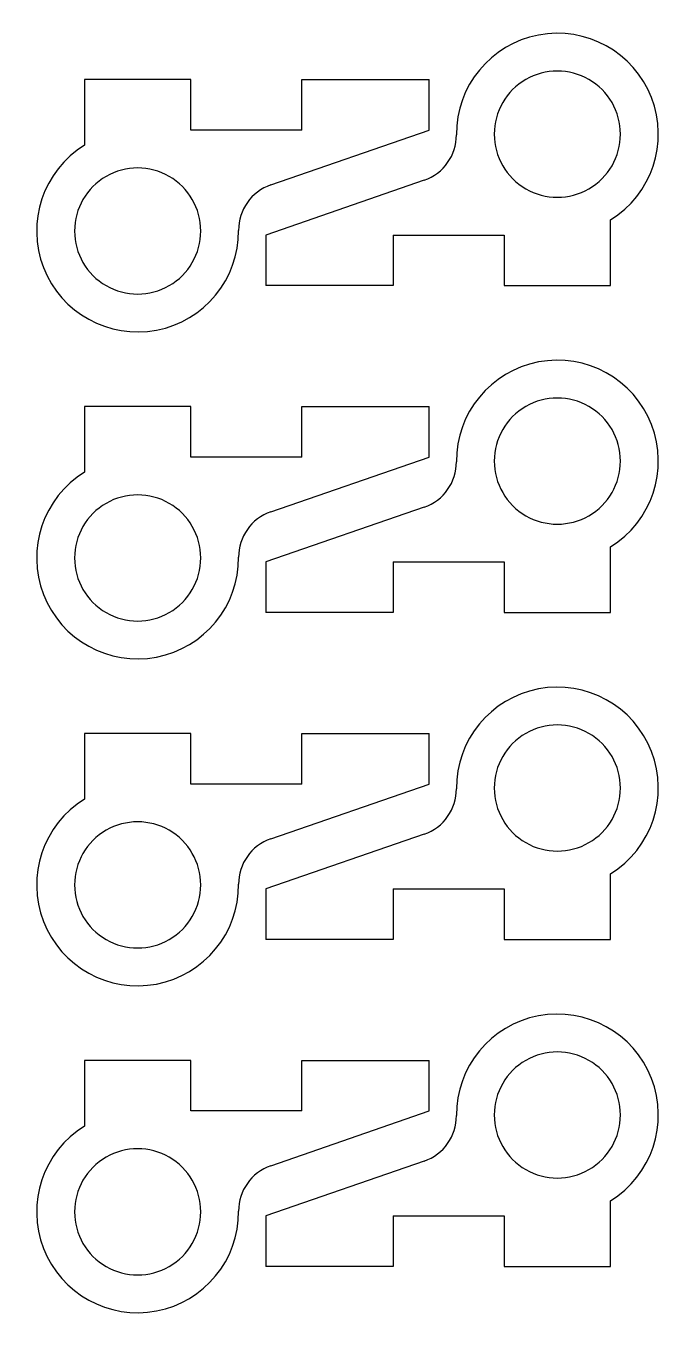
# Model space of a CAD drawing. Extents: x 4 to 214, y 15 to 316.
# Drawn here: x 43 to 83.4, y 234.4 to 315.8 of the extents above; entities that cross this region are included whole.
import ezdxf

# ---------------------------------------------------------------- set-up
doc = ezdxf.new("R2010")
doc.units = 0
doc.layers.get('0').update_dxf_attribs({"linetype": 'CONTINUOUS'})
doc.layers.add('02___PRT_ALL_AXES', color=7, linetype='CONTINUOUS')

msp = doc.modelspace()

# ---------------------------------------------------------------- linework, layer by layer
at = {"color": 7}
for points in [[(46.645048, 312.460365), (46.645048, 308.337825)], [(53.319158, 312.460365), (46.645048, 312.460365)], [(53.319158, 309.285365), (53.319158, 312.460365)], [(60.319158, 309.285365), (60.319158, 312.460365)], [(60.319158, 312.460365), (68.319156, 312.460365)], [(68.319156, 309.285365), (68.319156, 312.460365)], [(60.319158, 309.285365), (53.319158, 309.285365)], [(58.350206, 305.833183), (68.319156, 309.285365)], [(68.014901, 306.133546), (58.045951, 302.681365)], [(79.720059, 299.506365), (79.720059, 303.628905)], [(58.045951, 302.681365), (58.045951, 299.506365)], [(66.045949, 302.681365), (66.045949, 299.506365)], [(66.045949, 302.681365), (73.045949, 302.681365)], [(73.045949, 302.681365), (73.045949, 299.506365)], [(66.045949, 299.506365), (58.045951, 299.506365)], [(73.045949, 299.506365), (79.720059, 299.506365)], [(46.645048, 291.886365), (46.645048, 287.763825)], [(53.319158, 291.886365), (46.645048, 291.886365)], [(53.319158, 288.711365), (53.319158, 291.886365)], [(60.319158, 288.711365), (60.319158, 291.886365)], [(60.319158, 291.886365), (68.319156, 291.886365)], [(68.319156, 288.711365), (68.319156, 291.886365)], [(60.319158, 288.711365), (53.319158, 288.711365)], [(58.350206, 285.259183), (68.319156, 288.711365)], [(68.014901, 285.559546), (58.045951, 282.107365)], [(79.720059, 278.932365), (79.720059, 283.054905)], [(58.045951, 282.107365), (58.045951, 278.932365)], [(66.045949, 282.107365), (66.045949, 278.932365)], [(66.045949, 282.107365), (73.045949, 282.107365)], [(73.045949, 282.107365), (73.045949, 278.932365)], [(66.045949, 278.932365), (58.045951, 278.932365)], [(73.045949, 278.932365), (79.720059, 278.932365)], [(46.645048, 271.312365), (46.645048, 267.189825)], [(53.319158, 271.312365), (46.645048, 271.312365)], [(53.319158, 268.137363), (53.319158, 271.312365)], [(60.319158, 268.137363), (60.319158, 271.312365)], [(60.319158, 271.312365), (68.319156, 271.312365)], [(68.319156, 268.137363), (68.319156, 271.312365)], [(60.319158, 268.137363), (53.319158, 268.137363)], [(58.350206, 264.685185), (68.319156, 268.137363)], [(68.014901, 264.985545), (58.045951, 261.533366)], [(79.720059, 258.358366), (79.720059, 262.480905)], [(58.045951, 261.533366), (58.045951, 258.358366)], [(66.045949, 261.533366), (66.045949, 258.358366)], [(66.045949, 261.533366), (73.045949, 261.533366)], [(73.045949, 261.533366), (73.045949, 258.358366)], [(66.045949, 258.358366), (58.045951, 258.358366)], [(73.045949, 258.358366), (79.720059, 258.358366)], [(46.645048, 250.738366), (46.645048, 246.615825)], [(53.319158, 250.738366), (46.645048, 250.738366)], [(53.319158, 247.563366), (53.319158, 250.738366)], [(60.319158, 247.563366), (60.319158, 250.738366)], [(60.319158, 250.738366), (68.319156, 250.738366)], [(68.319156, 247.563366), (68.319156, 250.738366)], [(60.319158, 247.563366), (53.319158, 247.563366)], [(58.350206, 244.111185), (68.319156, 247.563366)], [(68.014901, 244.411545), (58.045951, 240.959366)], [(73.045949, 237.784366), (79.720059, 237.784366), (79.720059, 241.906905)], [(58.045951, 240.959366), (58.045951, 237.784366)], [(66.045949, 240.959366), (66.045949, 237.784366)], [(66.045949, 240.959366), (73.045949, 240.959366)], [(73.045949, 240.959366), (73.045949, 237.784366)], [(66.045949, 237.784366), (58.045951, 237.784366)]]:
    msp.add_lwpolyline(points, dxfattribs=at)
for points in [[(75.190405, 315.268367), (72.181658, 314.693054), (70.012514, 312.051778), (70.033148, 308.988591)], [(82.300685, 311.33431), (81.189738, 314.189014), (78.199151, 315.84368), (75.190405, 315.268367)], [(79.720059, 303.628905), (82.326219, 305.238709), (83.411631, 308.479605), (82.300685, 311.33431)], [(68.014901, 306.133546), (69.230008, 306.55433), (70.04181, 307.702717), (70.033148, 308.988591)], [(46.645048, 308.337825), (44.038888, 306.728021), (42.953476, 303.487124), (44.064423, 300.63242)], [(58.350206, 305.833183), (57.135099, 305.4124), (56.323297, 304.264012), (56.331959, 302.978139)], [(51.174703, 296.698362), (54.183449, 297.273676), (56.352593, 299.914952), (56.331959, 302.978139)], [(44.064423, 300.63242), (45.17537, 297.777716), (48.165956, 296.123049), (51.174703, 296.698362)], [(82.300685, 290.76031), (81.189738, 293.615014), (78.199151, 295.26968), (75.190405, 294.694367)], [(75.190405, 294.694367), (72.181658, 294.119054), (70.012514, 291.477778), (70.033148, 288.414591)], [(79.720059, 283.054905), (82.326219, 284.664709), (83.411631, 287.905605), (82.300685, 290.76031)], [(68.014901, 285.559546), (69.230008, 285.98033), (70.04181, 287.128717), (70.033148, 288.414591)], [(46.645048, 287.763825), (44.038888, 286.154021), (42.953476, 282.913124), (44.064423, 280.05842)], [(58.350206, 285.259183), (57.135099, 284.8384), (56.323297, 283.690012), (56.331959, 282.404139)], [(51.174703, 276.124362), (54.183449, 276.699676), (56.352593, 279.340952), (56.331959, 282.404139)], [(44.064423, 280.05842), (45.17537, 277.203716), (48.165956, 275.549049), (51.174703, 276.124362)], [(82.300684, 270.18631), (81.189737, 273.041014), (78.199151, 274.69568), (75.190404, 274.120367)], [(75.190404, 274.120367), (72.181658, 273.545054), (70.012514, 270.903777), (70.033148, 267.84059)], [(79.720059, 262.480905), (82.326219, 264.090709), (83.411631, 267.331605), (82.300684, 270.18631)], [(46.645048, 267.189825), (44.038888, 265.580021), (42.953476, 262.339124), (44.064423, 259.48442)], [(68.014901, 264.985545), (69.230008, 265.406329), (70.04181, 266.554716), (70.033148, 267.84059)], [(58.350206, 264.685185), (57.135099, 264.264401), (56.323297, 263.116013), (56.331959, 261.83014)], [(51.174703, 255.550363), (54.183449, 256.125676), (56.352593, 258.766953), (56.331959, 261.83014)], [(44.064423, 259.48442), (45.17537, 256.629716), (48.165957, 254.97505), (51.174703, 255.550363)], [(82.300684, 249.61231), (81.189737, 252.467014), (78.199151, 254.12168), (75.190404, 253.546367)], [(75.190404, 253.546367), (72.181658, 252.971054), (70.012514, 250.329777), (70.033148, 247.26659)], [(79.720059, 241.906905), (82.326219, 243.516709), (83.411631, 246.757605), (82.300684, 249.61231)], [(68.014901, 244.411545), (69.230008, 244.832329), (70.04181, 245.980716), (70.033148, 247.26659)], [(46.645048, 246.615825), (44.038888, 245.006021), (42.953476, 241.765124), (44.064423, 238.91042)], [(58.350206, 244.111185), (57.135099, 243.690401), (56.323297, 242.542013), (56.331959, 241.25614)], [(51.174703, 234.976363), (54.183449, 235.551676), (56.352593, 238.192953), (56.331959, 241.25614)], [(44.064423, 238.91042), (45.17537, 236.055716), (48.165957, 234.40105), (51.174703, 234.976363)]]:
    msp.add_open_spline(points, degree=3, dxfattribs=at)
at = {"layer": '02___PRT_ALL_AXES', "color": 7}
for points in [[(80.351754, 309.031365), (80.351754, 309.031365)], [(53.950853, 302.935365), (53.950853, 302.935365)], [(80.351754, 288.457365), (80.351754, 288.457365)], [(53.950853, 282.361365), (53.950853, 282.361365)], [(80.351754, 267.883366), (80.351754, 267.883366)], [(53.950853, 261.787363), (53.950853, 261.787363)], [(80.351754, 247.309366), (80.351754, 247.309366)], [(53.950853, 241.213366), (53.950853, 241.213366)]]:
    msp.add_lwpolyline(points, close=True, dxfattribs=at)
for points in [[(78.367379, 312.468403), (77.139444, 313.177352), (75.626565, 313.177352), (74.398629, 312.468403)], [(74.398629, 312.468403), (73.170694, 311.759454), (72.414254, 310.449263), (72.414254, 309.031365)], [(80.351754, 309.031365), (80.351754, 310.449263), (79.595315, 311.759454), (78.367379, 312.468403)], [(72.414254, 309.031365), (72.414254, 307.613467), (73.170694, 306.303275), (74.398629, 305.594327)], [(78.367379, 305.594327), (79.595315, 306.303275), (80.351754, 307.613467), (80.351754, 309.031365)], [(51.966478, 306.372403), (50.738543, 307.081352), (49.225664, 307.081352), (47.997728, 306.372403)], [(47.997728, 306.372403), (46.769793, 305.663454), (46.013353, 304.353263), (46.013353, 302.935365)], [(53.950853, 302.935365), (53.950853, 304.353263), (53.194414, 305.663454), (51.966478, 306.372403)], [(74.398629, 305.594327), (75.626565, 304.885378), (77.139444, 304.885378), (78.367379, 305.594327)], [(46.013353, 302.935365), (46.013353, 301.517467), (46.769793, 300.207275), (47.997728, 299.498327)], [(51.966478, 299.498327), (53.194414, 300.207275), (53.950853, 301.517467), (53.950853, 302.935365)], [(47.997728, 299.498327), (49.225664, 298.789378), (50.738543, 298.789378), (51.966478, 299.498327)], [(78.367379, 291.894403), (77.139444, 292.603352), (75.626565, 292.603352), (74.398629, 291.894403)], [(74.398629, 291.894403), (73.170694, 291.185454), (72.414254, 289.875263), (72.414254, 288.457365)], [(80.351754, 288.457365), (80.351754, 289.875263), (79.595315, 291.185454), (78.367379, 291.894403)], [(72.414254, 288.457365), (72.414254, 287.039467), (73.170694, 285.729275), (74.398629, 285.020327)], [(78.367379, 285.020327), (79.595315, 285.729275), (80.351754, 287.039467), (80.351754, 288.457365)], [(51.966478, 285.798403), (50.738543, 286.507352), (49.225664, 286.507352), (47.997728, 285.798403)], [(47.997728, 285.798403), (46.769793, 285.089454), (46.013353, 283.779263), (46.013353, 282.361365)], [(53.950853, 282.361365), (53.950853, 283.779263), (53.194414, 285.089454), (51.966478, 285.798403)], [(74.398629, 285.020327), (75.626565, 284.311378), (77.139444, 284.311378), (78.367379, 285.020327)], [(46.013353, 282.361365), (46.013353, 280.943467), (46.769793, 279.633275), (47.997728, 278.924327)], [(51.966478, 278.924327), (53.194414, 279.633275), (53.950853, 280.943467), (53.950853, 282.361365)], [(47.997728, 278.924327), (49.225664, 278.215378), (50.738543, 278.215378), (51.966478, 278.924327)], [(78.367379, 271.320405), (77.139444, 272.029353), (75.626565, 272.029353), (74.398629, 271.320405)], [(74.398629, 271.320405), (73.170694, 270.611456), (72.414254, 269.301264), (72.414254, 267.883366)], [(80.351754, 267.883366), (80.351754, 269.301264), (79.595315, 270.611456), (78.367379, 271.320405)], [(72.414254, 267.883366), (72.414254, 266.465468), (73.170694, 265.155277), (74.398629, 264.446328)], [(78.367379, 264.446328), (79.595315, 265.155277), (80.351754, 266.465468), (80.351754, 267.883366)], [(51.966478, 265.224402), (50.738543, 265.933351), (49.225664, 265.933351), (47.997728, 265.224402)], [(47.997728, 265.224402), (46.769793, 264.515453), (46.013353, 263.205261), (46.013353, 261.787363)], [(53.950853, 261.787363), (53.950853, 263.205261), (53.194414, 264.515453), (51.966478, 265.224402)], [(74.398629, 264.446328), (75.626565, 263.737379), (77.139444, 263.737379), (78.367379, 264.446328)], [(46.013353, 261.787363), (46.013353, 260.369466), (46.769793, 259.059274), (47.997728, 258.350325)], [(51.966478, 258.350325), (53.194414, 259.059274), (53.950853, 260.369466), (53.950853, 261.787363)], [(47.997728, 258.350325), (49.225664, 257.641376), (50.738543, 257.641376), (51.966478, 258.350325)], [(78.367379, 250.746405), (77.139444, 251.455353), (75.626565, 251.455353), (74.398629, 250.746405)], [(74.398629, 250.746405), (73.170694, 250.037456), (72.414254, 248.727264), (72.414254, 247.309366)], [(80.351754, 247.309366), (80.351754, 248.727264), (79.595315, 250.037456), (78.367379, 250.746405)], [(72.414254, 247.309366), (72.414254, 245.891468), (73.170694, 244.581277), (74.398629, 243.872328)], [(78.367379, 243.872328), (79.595315, 244.581277), (80.351754, 245.891468), (80.351754, 247.309366)], [(51.966478, 244.650405), (50.738543, 245.359353), (49.225664, 245.359353), (47.997728, 244.650405)], [(47.997728, 244.650405), (46.769793, 243.941456), (46.013353, 242.631264), (46.013353, 241.213366)], [(53.950853, 241.213366), (53.950853, 242.631264), (53.194414, 243.941456), (51.966478, 244.650405)], [(74.398629, 243.872328), (75.626565, 243.163379), (77.139444, 243.163379), (78.367379, 243.872328)], [(46.013353, 241.213366), (46.013353, 239.795468), (46.769793, 238.485277), (47.997728, 237.776328)], [(51.966478, 237.776328), (53.194414, 238.485277), (53.950853, 239.795468), (53.950853, 241.213366)], [(47.997728, 237.776328), (49.225664, 237.067379), (50.738543, 237.067379), (51.966478, 237.776328)]]:
    msp.add_open_spline(points, degree=3, dxfattribs=at)

doc.saveas('drawing.dxf')
